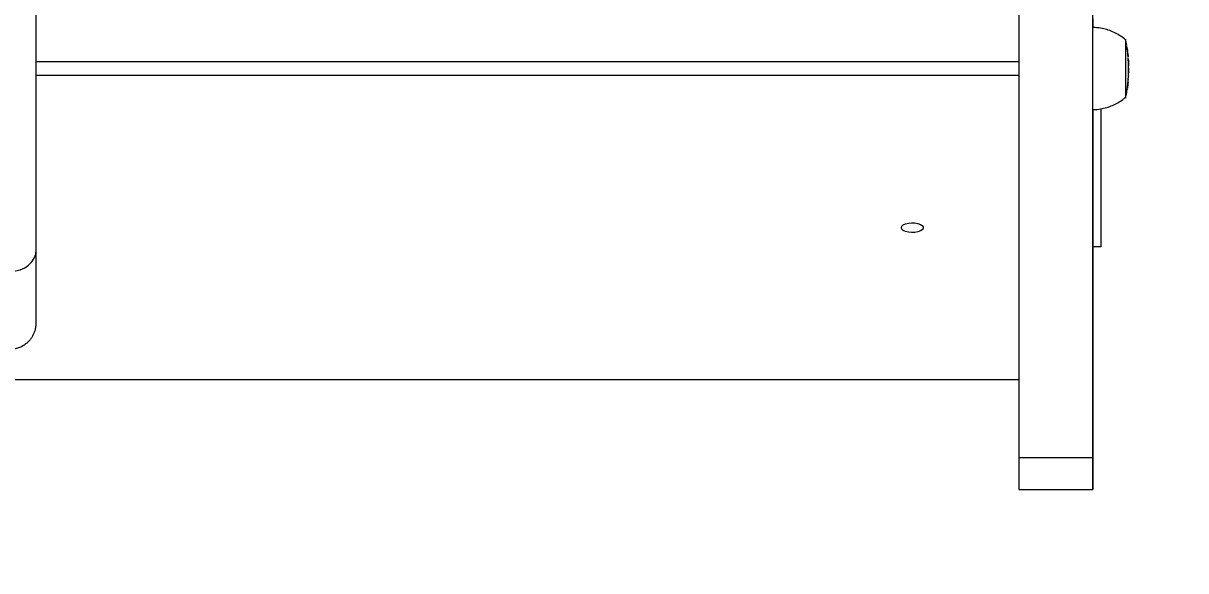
# Model space of a CAD drawing. Header units: millimetres. Extents: x -6431 to 4834, y -6422 to 4807.
# Drawn here: x 2794.5 to 3219.7, y -2630.6 to -2430.4 of the extents above; entities that cross this region are included whole.
import ezdxf

# ---------------------------------------------------------------- set-up
doc = ezdxf.new("R2010")
doc.units = ezdxf.units.MM
for name, color, linetype in [('DIKOM_ОБЪЕКТ', 7, 'Continuous'), ('DIKOM_РАЗМЕР_ЗОНА', 7, 'Continuous'), ('DIKOM_РАЗМЕР_ОБЪЕКТА', 7, 'Continuous')]:
    doc.layers.add(name, color=color, linetype=linetype)
doc.styles.add('style1', font='arial.ttf', dxfattribs={"width": 0.8})
doc.dimstyles.new('1-50', dxfattribs={"dimtxt": 300, "dimasz": 200, "dimexe": 100, "dimexo": 0, "dimgap": 100, "dimtad": 0, "dimdec": 0, "dimtxsty": 'style1', "dimcen": 0, "dimclrd": 7, "dimclre": 7, "dimadec": 1, "dimazin": 2, "dimtfac": 1, "dimtdec": 0, "dimtmove": 1, "dimatfit": 3, "dimfxl": 0, "dimlwd": 25, "dimlwe": 18, "dimarcsym": 0})

# ---------------------------------------------------------------- blocks, each defined once
blk = doc.blocks.new('*D13')
at = {"layer": 'Defpoints', "color": 0, "transparency": 16777216}
for p in [(-3965.6, 378.37), (3334.4, -1220.38), (3334.4, -3843.38)]:
    blk.add_point(p, dxfattribs=at)
at = {"layer": 'DIKOM_РАЗМЕР_ОБЪЕКТА', "color": 7, "lineweight": 18, "transparency": 16777216}
for p, q in [((-3965.6, 378.37), (-3965.6, -3943.38)), ((3334.4, -1220.38), (3334.4, -3943.38))]:
    blk.add_line(p, q, dxfattribs=at)
at = {"layer": 'DIKOM_РАЗМЕР_ОБЪЕКТА', "color": 7, "lineweight": 25, "transparency": 16777216}
for p, q in [((-3765.6, -3843.38), (-182.11, -3843.38)), ((3134.4, -3843.38), (731.83, -3843.38))]:
    blk.add_line(p, q, dxfattribs=at)
at = {"layer": 'DIKOM_РАЗМЕР_ОБЪЕКТА', "color": 7, "transparency": 16777216}
for points in [[(-3765.6, -3810.04), (-3765.6, -3876.71), (-3965.6, -3843.38)], [(3134.4, -3810.04), (3134.4, -3876.71), (3334.4, -3843.38)]]:
    blk.add_solid(points, dxfattribs=at)
at = {"layer": 'DIKOM_РАЗМЕР_ОБЪЕКТА', "color": 0, "transparency": 16777216, "insert": (274.86, -3843.38), "char_height": 300, "attachment_point": 5, "style": 'style1'}
blk.add_mtext('7300', dxfattribs=at)
blk = doc.blocks.new('*D16')
at = {"layer": 'Defpoints', "color": 0, "transparency": 16777216}
for p in [(-5966.57, 409.56), (4834.4, -963.9), (4834.4, -6224.88)]:
    blk.add_point(p, dxfattribs=at)
at = {"layer": 'DIKOM_РАЗМЕР_ЗОНА', "color": 7, "lineweight": 18, "transparency": 16777216}
for p, q in [((-5966.57, 409.56), (-5966.57, -6324.88)), ((4834.4, -963.9), (4834.4, -6324.88))]:
    blk.add_line(p, q, dxfattribs=at)
at = {"layer": 'DIKOM_РАЗМЕР_ЗОНА', "color": 7, "lineweight": 25, "transparency": 16777216}
for p, q in [((-5766.57, -6224.88), (924.42, -6224.88)), ((4634.4, -6224.88), (2004.2, -6224.88))]:
    blk.add_line(p, q, dxfattribs=at)
at = {"layer": 'DIKOM_РАЗМЕР_ЗОНА', "color": 7, "transparency": 16777216}
for points in [[(-5766.57, -6191.54), (-5766.57, -6258.21), (-5966.57, -6224.88)], [(4634.4, -6191.54), (4634.4, -6258.21), (4834.4, -6224.88)]]:
    blk.add_solid(points, dxfattribs=at)
at = {"layer": 'DIKOM_РАЗМЕР_ЗОНА', "color": 0, "transparency": 16777216, "insert": (1464.31, -6224.88), "char_height": 300, "attachment_point": 5, "style": 'style1'}
blk.add_mtext('10800', dxfattribs=at)

msp = doc.modelspace()

# ---------------------------------------------------------------- linework, layer by layer
at = {"layer": 'DIKOM_ОБЪЕКТ', "color": 7, "linetype": 'Continuous', "lineweight": 15}
for p, q in [((3185.71, -2448.14), (3185.71, -2431.94)), ((3185.72, -2428.81), (3185.72, -2432.06)), ((3188.72, -2432.17), (3188.72, -2432.17)), ((3197.71, -2436.14), (3197.71, -2457.74)), ((3198.17, -2438.46), (3197.72, -2436.22)), ((3198.35, -2439.67), (3198.22, -2438.77)), ((3198.31, -2439.71), (3198.34, -2439.71)), ((3198.31, -2439.72), (3198.34, -2439.72)), ((3198.34, -2439.71), (3198.34, -2439.72)), ((3198.34, -2439.72), (3198.41, -2440.19)), ((3198.48, -2440.57), (3198.34, -2439.93)), ((3198.52, -2440.95), (3198.47, -2440.56)), ((3198.58, -2441.95), (3198.52, -2440.93)), ((2799.21, -2444.42), (3158.71, -2444.42)), ((3185.71, -2449.87), (3185.71, -2444.89)), ((3198.59, -2441.74), (3198.53, -2441.07)), ((3198.55, -2441.42), (3198.61, -2442.15)), ((3198.61, -2442.15), (3198.61, -2442.16)), ((3198.7, -2443.1), (3198.7, -2443.15)), ((3185.71, -2516.53), (3185.71, -2445.37)), ((3185.71, -2449.87), (3185.71, -2445.37)), ((3185.71, -2461.94), (3185.71, -2448.14)), ((3198.75, -2447.4), (3198.77, -2448.35)), ((3198.77, -2446.85), (3198.77, -2447.27)), ((3198.77, -2448.39), (3198.77, -2448.54)), ((3158.71, -2449.54), (2799.21, -2449.54)), ((3185.71, -2459.72), (3185.71, -2449.87)), ((3198.69, -2450.87), (3198.67, -2450.99)), ((3198.69, -2450.54), (3198.72, -2450.41)), ((3198.75, -2449.59), (3198.73, -2449.72)), ((3198.32, -2454.47), (3198.3, -2454.57)), ((3198.36, -2454.08), (3198.37, -2454.08)), ((3198.37, -2454.08), (3198.39, -2454.01)), ((3185.71, -2471.78), (3185.71, -2459.72)), ((3185.71, -2469.55), (3185.71, -2459.72)), ((3188.72, -2461.66), (3188.72, -2512.17)), ((3188.72, -2461.66), (3188.72, -2512.17)), ((3185.71, -2471.78), (3185.71, -2469.55)), ((3185.71, -2540.27), (3185.71, -2471.78)), ((3188.72, -2512.17), (3185.72, -2512.17)), ((3188.72, -2512.17), (3185.72, -2512.17)), ((3188.72, -2512.17), (3188.72, -2512.17)), ((3185.71, -2514.3), (3185.71, -2526.36)), ((3185.71, -2516.53), (3185.71, -2540.71)), ((3185.71, -2536.21), (3185.71, -2541.19)), ((3185.71, -2540.71), (3185.71, -2540.27)), ((2512.72, -2560.72), (3158.71, -2560.72)), ((3185.71, -2589.33), (3158.71, -2589.33)), ((3158.72, -2600.88), (3185.71, -2600.88))]:
    msp.add_line(p, q, dxfattribs=at)
at = {"layer": 'DIKOM_ОБЪЕКТ', "color": 7, "linetype": 'Continuous', "lineweight": 15, "flags": 128}
for points in [[(3158.71, -2426.13), (3158.71, -2439.14), (3158.71, -2451.86), (3158.71, -2464.29), (3158.71, -2476.42), (3158.71, -2488.25), (3158.71, -2499.77), (3158.71, -2510.99), (3158.71, -2521.9), (3158.71, -2532.49), (3158.71, -2542.77), (3158.71, -2552.73), (3158.71, -2562.37), (3158.71, -2571.68), (3158.71, -2580.67), (3158.71, -2589.33)], [(3185.71, -2589.33), (3185.71, -2580.67), (3185.71, -2571.68), (3185.71, -2562.37), (3185.71, -2552.73), (3185.71, -2542.77), (3185.71, -2532.49), (3185.71, -2521.9), (3185.71, -2510.99), (3185.71, -2499.77), (3185.71, -2488.25), (3185.71, -2476.42), (3185.71, -2464.29), (3185.71, -2451.86), (3185.71, -2439.14), (3185.71, -2426.13)], [(3185.72, -2461.92), (3185.72, -2465.62), (3185.72, -2472.93), (3185.72, -2480.19), (3185.72, -2487.38), (3185.72, -2494.48), (3185.72, -2501.48), (3185.72, -2508.36), (3185.72, -2515.09), (3185.72, -2521.67), (3185.72, -2528.08), (3185.72, -2534.31), (3185.72, -2540.33), (3185.72, -2546.14), (3185.72, -2551.71), (3185.72, -2557.05), (3185.72, -2562.12), (3185.72, -2566.93), (3185.72, -2571.46), (3185.72, -2575.7), (3185.72, -2579.63), (3185.72, -2583.26), (3185.72, -2586.56), (3185.72, -2589.54), (3185.72, -2592.18), (3185.72, -2594.48), (3185.72, -2596.44), (3185.72, -2598.04), (3185.72, -2599.29), (3185.71, -2600.18), (3185.71, -2600.71), (3185.71, -2600.88), (3185.71, -2600.68), (3185.71, -2600.13), (3185.71, -2599.21), (3185.71, -2597.94), (3185.71, -2596.31), (3185.71, -2594.33), (3185.71, -2592), (3185.71, -2589.33)], [(3115.71, -2505.13), (3115.89, -2504.61), (3116.41, -2504.13), (3117.22, -2503.74), (3118.25, -2503.48), (3119.42, -2503.36), (3120.6, -2503.4), (3121.71, -2503.59), (3122.65, -2503.92), (3123.32, -2504.36), (3123.67, -2504.87), (3123.67, -2505.4), (3123.32, -2505.9), (3122.65, -2506.34), (3121.71, -2506.67), (3120.6, -2506.87), (3119.42, -2506.9), (3118.25, -2506.79), (3117.22, -2506.52), (3116.41, -2506.13), (3115.89, -2505.66), (3115.71, -2505.13)], [(2789.71, -2521.11), (2791.57, -2520.96), (2793.35, -2520.52), (2794.99, -2519.8), (2796.43, -2518.82), (2797.61, -2517.64), (2798.49, -2516.29), (2799.03, -2514.82), (2799.21, -2513.3)], [(3158.71, -2589.33), (3158.71, -2592), (3158.72, -2594.33), (3158.72, -2596.31), (3158.72, -2597.94), (3158.72, -2599.21), (3158.72, -2600.13), (3158.72, -2600.68), (3158.72, -2600.88), (3158.72, -2600.88)]]:
    msp.add_lwpolyline(points, dxfattribs=at)
at = {"layer": 'DIKOM_ОБЪЕКТ', "color": 7, "linetype": 'Continuous', "lineweight": 15}
for points, knots in [([(2799.21, -2513.3), (2799.21, -2511.15), (2799.21, -2504.92), (2799.21, -2494.41), (2799.21, -2481.69), (2799.21, -2468.71), (2799.21, -2455.48), (2799.21, -2442), (2799.21, -2428.28), (2799.21, -2414.32), (2799.21, -2400.12), (2799.21, -2385.68), (2799.21, -2371.02), (2799.21, -2356.12), (2799.21, -2341), (2799.21, -2325.65), (2799.21, -2310.09), (2799.21, -2294.31), (2799.21, -2278.32), (2799.21, -2262.12), (2799.21, -2245.72), (2799.21, -2229.11), (2799.21, -2212.31), (2799.21, -2195.31), (2799.21, -2178.12), (2799.21, -2160.75), (2799.21, -2143.19), (2799.21, -2125.45), (2799.21, -2107.53), (2799.21, -2089.45), (2799.21, -2071.2), (2799.21, -2052.78), (2799.21, -2034.2), (2799.21, -2015.47), (2799.21, -1996.59), (2799.21, -1977.55), (2799.21, -1958.38), (2799.21, -1939.07), (2799.21, -1919.62), (2799.21, -1900.04), (2799.21, -1880.33), (2799.21, -1860.5), (2799.21, -1840.55), (2799.21, -1820.49), (2799.21, -1800.32), (2799.21, -1780.05), (2799.21, -1759.67), (2799.21, -1739.2), (2799.21, -1718.64), (2799.21, -1701.89), (2799.21, -1691.99), (2799.21, -1689)], [0, 0, 0, 0, 0.010974, 0.031824, 0.052675, 0.073526, 0.094377, 0.115227, 0.136078, 0.156929, 0.177779, 0.19863, 0.219481, 0.240332, 0.261182, 0.282033, 0.302884, 0.323734, 0.344585, 0.365436, 0.386287, 0.407137, 0.427988, 0.448839, 0.46969, 0.49054, 0.511391, 0.532242, 0.553093, 0.573943, 0.594794, 0.615645, 0.636495, 0.657346, 0.678197, 0.699048, 0.719898, 0.740749, 0.7616, 0.782451, 0.803301, 0.824152, 0.845003, 0.865853, 0.886704, 0.907555, 0.928406, 0.949256, 0.970107, 0.990958, 1, 1, 1, 1]), ([(3197.8, -2436.52), (3197.78, -2436.5), (3197.22, -2435.95), (3195.96, -2435.07), (3194.02, -2433.91), (3191.92, -2433), (3189.72, -2432.36), (3187.64, -2431.99), (3186.3, -2431.98), (3185.72, -2431.97)], [0, 0, 0, 0, 0.007875, 0.177123, 0.34846, 0.521151, 0.694736, 0.868865, 1, 1, 1, 1]), ([(3198.25, -2439.3), (3198.27, -2439.26), (3198.3, -2439.19), (3198.28, -2439.12), (3198.27, -2439.1)], [0, 0, 0, 0, 0.70082, 1, 1, 1, 1]), ([(3198.34, -2439.93), (3198.33, -2439.84), (3198.3, -2439.63), (3198.27, -2439.42), (3198.25, -2439.3)], [0, 0, 0, 0, 0.455956, 1, 1, 1, 1]), ([(3198.34, -2439.56), (3198.35, -2439.57), (3198.36, -2439.62), (3198.35, -2439.67), (3198.34, -2439.71)], [0, 0, 0, 0, 0.225185, 1, 1, 1, 1]), ([(3198.63, -2442.65), (3198.62, -2442.53), (3198.61, -2442.3), (3198.59, -2442.06), (3198.58, -2441.95)], [0, 0, 0, 0, 0.51317, 1, 1, 1, 1]), ([(3198.66, -2442.48), (3198.66, -2442.49), (3198.67, -2442.55), (3198.65, -2442.61), (3198.63, -2442.65)], [0, 0, 0, 0, 0.214234, 1, 1, 1, 1]), ([(3198.69, -2442.92), (3198.69, -2442.91), (3198.68, -2442.76), (3198.67, -2442.61), (3198.65, -2442.48)], [0, 0, 0, 0, 0.076349, 1, 1, 1, 1]), ([(3198.74, -2444.92), (3198.74, -2444.71), (3198.73, -2444.33), (3198.71, -2443.82), (3198.7, -2443.43), (3198.7, -2443.18), (3198.7, -2443.13), (3198.7, -2443.1)], [0, 0, 0, 0, 0.225282, 0.412919, 0.600084, 0.80007, 1, 1, 1, 1]), ([(3198.72, -2443.57), (3198.72, -2443.56), (3198.72, -2443.53), (3198.72, -2443.54), (3198.72, -2443.56)], [0, 0, 0, 0, 0.162335, 1, 1, 1, 1]), ([(3198.72, -2443.56), (3198.72, -2443.59), (3198.72, -2443.64), (3198.73, -2443.9), (3198.73, -2444.23), (3198.74, -2444.58), (3198.75, -2444.8), (3198.75, -2444.88)], [0, 0, 0, 0, 0.30187, 0.491392, 0.681079, 0.876454, 1, 1, 1, 1]), ([(3198.77, -2445.69), (3198.77, -2445.64), (3198.77, -2445.53), (3198.77, -2445.48), (3198.77, -2445.46), (3198.77, -2445.46), (3198.77, -2445.45), (3198.77, -2445.44), (3198.77, -2445.42), (3198.77, -2445.37), (3198.77, -2445.15), (3198.76, -2444.62), (3198.76, -2444.04), (3198.72, -2443.64), (3198.72, -2443.57)], [0, 0, 0, 0, 0.128553, 0.230491, 0.282191, 0.299635, 0.303657, 0.306673, 0.313881, 0.329868, 0.362317, 0.551004, 0.92189, 1, 1, 1, 1]), ([(3198.77, -2446.23), (3198.77, -2446.13), (3198.77, -2445.93), (3198.76, -2445.45), (3198.75, -2445.1), (3198.74, -2444.92)], [0, 0, 0, 0, 0.334691, 0.662745, 1, 1, 1, 1]), ([(3198.75, -2444.88), (3198.75, -2445.03), (3198.76, -2445.31), (3198.77, -2445.66), (3198.77, -2445.89), (3198.77, -2445.95), (3198.77, -2445.98)], [0, 0, 0, 0, 0.286934, 0.529054, 0.771227, 1, 1, 1, 1]), ([(3198.73, -2449.72), (3198.73, -2449.65), (3198.74, -2449.5), (3198.74, -2449.35), (3198.74, -2449.27)], [0, 0, 0, 0, 0.483707, 1, 1, 1, 1]), ([(3198.74, -2449.27), (3198.75, -2449.25), (3198.76, -2449.2), (3198.76, -2449.16), (3198.76, -2449.14)], [0, 0, 0, 0, 0.498495, 1, 1, 1, 1]), ([(3198.76, -2449.14), (3198.76, -2448.64), (3198.77, -2448.09), (3198.77, -2447.54), (3198.77, -2447.48)], [0, 0, 0, 0, 0.896888, 1, 1, 1, 1]), ([(3198.77, -2445.89), (3198.77, -2445.82), (3198.77, -2445.62), (3198.77, -2445.51), (3198.77, -2445.47), (3198.77, -2445.46), (3198.77, -2445.47), (3198.77, -2445.47)], [0, 0, 0, 0, 0.24844, 0.776332, 0.918812, 0.990021, 1, 1, 1, 1]), ([(3198.77, -2446.82), (3198.77, -2446.7), (3198.77, -2446.41), (3198.77, -2446.08), (3198.77, -2445.94), (3198.77, -2445.92)], [0, 0, 0, 0, 0.340191, 0.876258, 1, 1, 1, 1]), ([(3198.77, -2447.27), (3198.77, -2447.23), (3198.77, -2447.02), (3198.77, -2446.63), (3198.77, -2446.35), (3198.77, -2446.23)], [0, 0, 0, 0, 0.11211, 0.626489, 1, 1, 1, 1]), ([(3198.77, -2448.39), (3198.77, -2448.36), (3198.77, -2448.29), (3198.77, -2447.91), (3198.77, -2447.42), (3198.77, -2447.03), (3198.77, -2446.84), (3198.77, -2446.82)], [0, 0, 0, 0, 0.238143, 0.493818, 0.739719, 0.972803, 1, 1, 1, 1]), ([(3198.77, -2447.48), (3198.77, -2447.38), (3198.77, -2447.16), (3198.77, -2446.95), (3198.77, -2446.85)], [0, 0, 0, 0, 0.499807, 1, 1, 1, 1]), ([(3198.3, -2454.57), (3198.33, -2454.36), (3198.38, -2453.96), (3198.43, -2453.56), (3198.46, -2453.36)], [0, 0, 0, 0, 0.512193, 1, 1, 1, 1]), ([(3198.47, -2453.33), (3198.45, -2453.46), (3198.42, -2453.71), (3198.39, -2453.96), (3198.37, -2454.08)], [0, 0, 0, 0, 0.488447, 1, 1, 1, 1]), ([(3198.38, -2454.01), (3198.44, -2453.61), (3198.52, -2453.06), (3198.56, -2452.51), (3198.57, -2452.36)], [0, 0, 0, 0, 0.723299, 1, 1, 1, 1]), ([(3198.46, -2453.36), (3198.48, -2453.16), (3198.52, -2452.83), (3198.57, -2452.37), (3198.6, -2452.01), (3198.63, -2451.72), (3198.65, -2451.57), (3198.65, -2451.54), (3198.65, -2451.53)], [0, 0, 0, 0, 0.216658, 0.358806, 0.500973, 0.687983, 0.880677, 1, 1, 1, 1]), ([(3198.61, -2451.99), (3198.61, -2452.01), (3198.61, -2452.05), (3198.59, -2452.25), (3198.56, -2452.48), (3198.53, -2452.77), (3198.5, -2453.07), (3198.48, -2453.26), (3198.47, -2453.33)], [0, 0, 0, 0, 0.278694, 0.446677, 0.58319, 0.720424, 0.895506, 1, 1, 1, 1]), ([(3198.65, -2451.53), (3198.66, -2451.42), (3198.68, -2451.2), (3198.69, -2450.98), (3198.69, -2450.87)], [0, 0, 0, 0, 0.498251, 1, 1, 1, 1]), ([(3198.67, -2450.99), (3198.67, -2450.92), (3198.68, -2450.77), (3198.69, -2450.62), (3198.69, -2450.54)], [0, 0, 0, 0, 0.476125, 1, 1, 1, 1]), ([(3198.71, -2450.41), (3198.72, -2450.25), (3198.74, -2450.02), (3198.74, -2449.78), (3198.75, -2449.7)], [0, 0, 0, 0, 0.66399, 1, 1, 1, 1]), ([(3185.71, -2461.91), (3185.86, -2461.92), (3186.81, -2461.96), (3188.53, -2461.73), (3190.81, -2461.23), (3192.95, -2460.46), (3194.9, -2459.47), (3196.51, -2458.45), (3197.39, -2457.69), (3197.73, -2457.39)], [0, 0, 0, 0, 0.033616, 0.217253, 0.394898, 0.567089, 0.734094, 0.895968, 1, 1, 1, 1]), ([(3197.72, -2457.65), (3197.79, -2457.37), (3198.02, -2456.39), (3198.21, -2455.33), (3198.31, -2454.54), (3198.32, -2454.47)], [0, 0, 0, 0, 0.267477, 0.929615, 1, 1, 1, 1]), ([(2780.21, -2513.3), (2780.21, -2513.98), (2780.21, -2515.95), (2780.21, -2519.02), (2780.21, -2522.4), (2780.21, -2525.5), (2780.21, -2528.31), (2780.21, -2530.83), (2780.21, -2533.06), (2780.21, -2534.98), (2780.21, -2536.6), (2780.21, -2537.91), (2780.21, -2538.91), (2780.21, -2539.6), (2780.21, -2539.9), (2780.22, -2539.99), (2780.21, -2539.98), (2780.21, -2540), (2780.21, -2540.02), (2780.21, -2540.04), (2780.21, -2540.07), (2780.22, -2540.41), (2780.25, -2540.95), (2780.38, -2541.85), (2780.63, -2542.84), (2781.12, -2544.11), (2781.83, -2545.36), (2782.79, -2546.55), (2783.91, -2547.56), (2785.23, -2548.41), (2786.71, -2549.04), (2788.3, -2549.43), (2789.96, -2549.53), (2791.62, -2549.34), (2793.18, -2548.88), (2794.55, -2548.2), (2795.74, -2547.38), (2796.73, -2546.44), (2797.52, -2545.44), (2798.14, -2544.42), (2798.59, -2543.43), (2798.89, -2542.51), (2799.07, -2541.7), (2799.16, -2541.03), (2799.2, -2540.53), (2799.21, -2540.23), (2799.21, -2540.09), (2799.21, -2540.05), (2799.21, -2540.03), (2799.21, -2540.01), (2799.21, -2540), (2799.21, -2539.99), (2799.21, -2539.98), (2799.21, -2539.93), (2799.21, -2539.7), (2799.21, -2539.09), (2799.21, -2538.17), (2799.21, -2536.93), (2799.21, -2535.38), (2799.21, -2533.52), (2799.21, -2531.37), (2799.21, -2528.91), (2799.21, -2526.16), (2799.21, -2523.13), (2799.21, -2519.81), (2799.21, -2516.23), (2799.21, -2512.37), (2799.21, -2508.26), (2799.21, -2503.9), (2799.21, -2499.3), (2799.21, -2494.47), (2799.21, -2489.42), (2799.21, -2484.16), (2799.21, -2478.7), (2799.21, -2474.12), (2799.21, -2471.36), (2799.21, -2470.52)], [0, 0, 0, 0, 0.013363, 0.038758, 0.064156, 0.089554, 0.114951, 0.140348, 0.165746, 0.191144, 0.216541, 0.241939, 0.267337, 0.292736, 0.318138, 0.330851, 0.334109, 0.334575, 0.334792, 0.334927, 0.335055, 0.335336, 0.338632, 0.341056, 0.345402, 0.349906, 0.356013, 0.361243, 0.36679, 0.372591, 0.378534, 0.384551, 0.390605, 0.396936, 0.402884, 0.408498, 0.413808, 0.418822, 0.423532, 0.427917, 0.431936, 0.435537, 0.438645, 0.44117, 0.44302, 0.444142, 0.444476, 0.444611, 0.444712, 0.444843, 0.44508, 0.44569, 0.448251, 0.45689, 0.480991, 0.506436, 0.531839, 0.557239, 0.582637, 0.608034, 0.633432, 0.65883, 0.684228, 0.709625, 0.735023, 0.76042, 0.785817, 0.811215, 0.836613, 0.862009, 0.887407, 0.912805, 0.938202, 0.9636, 0.988997, 1, 1, 1, 1]), ([(2799.21, -2539.98), (2799.21, -2539.97), (2799.21, -2539.96), (2799.21, -2539.8), (2799.21, -2539.35), (2799.21, -2538.55), (2799.21, -2537.42), (2799.21, -2535.99), (2799.21, -2534.25), (2799.21, -2532.2), (2799.21, -2529.86), (2799.21, -2527.22), (2799.21, -2524.29), (2799.21, -2521.08), (2799.21, -2517.65), (2799.21, -2515), (2799.21, -2513.53), (2799.21, -2513.3)], [0, 0, 0, 0, 0.017096, 0.073594, 0.148982, 0.225415, 0.3019, 0.378391, 0.454885, 0.53138, 0.607873, 0.684369, 0.760864, 0.83736, 0.913855, 0.986326, 1, 1, 1, 1])]:
    msp.add_open_spline(points, degree=3, knots=knots, dxfattribs=at)

# ---------------------------------------------------------------- dimensions: what is measured, and where the dimension line sits
at = {"layer": 'DIKOM_РАЗМЕР_ЗОНА'}
dim = msp.add_linear_dim(base=(4834.4, -6224.88), p1=(-5966.57, 409.56), p2=(4834.4, -963.9), text='10800', dimstyle='1-50', override={"dimscale": 1, "dimtix": 0, "dimtofl": 1, "dimtmove": 1, "dimatfit": 3}, dxfattribs=at)
dim.commit()
dim.dimension.update_dxf_attribs({"geometry": '*D16', "text_midpoint": (1464.31, -6224.88), "dimtype": 160})
at = {"layer": 'DIKOM_РАЗМЕР_ОБЪЕКТА'}
dim = msp.add_linear_dim(base=(3334.4, -3843.38), p1=(-3965.6, 378.37), p2=(3334.4, -1220.38), dimstyle='1-50', override={"dimscale": 1, "dimtix": 0, "dimtofl": 1, "dimtmove": 1, "dimatfit": 3}, dxfattribs=at)
dim.commit()
dim.dimension.update_dxf_attribs({"geometry": '*D13', "text_midpoint": (274.86, -3843.38), "dimtype": 160})

doc.saveas('drawing.dxf')
